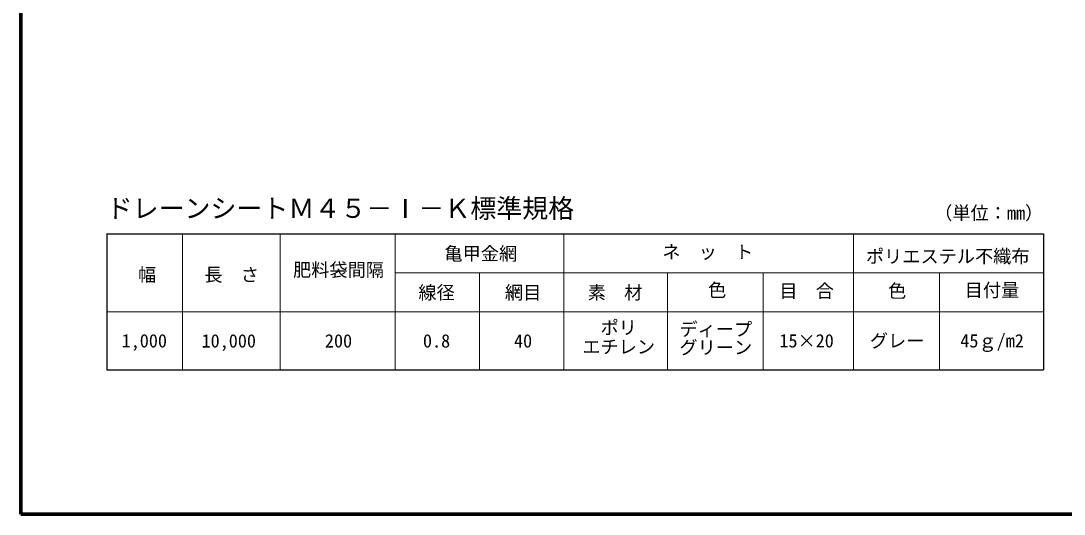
# Model space of a CAD drawing. Units: millimetres, scale not verified. Extents: x 200 to 8200, y 200 to 5838.
# Drawn here: x 200 to 4216, y 200 to 2098 of the extents above; entities that cross this region are included whole.
import ezdxf
from ezdxf.enums import TextEntityAlignment as Align

# ---------------------------------------------------------------- set-up
doc = ezdxf.new("R2010")
doc.units = ezdxf.units.MM
doc.header["$LTSCALE"] = 20
doc.layers.add('C-MTR', color=5, linetype='Continuous')
doc.layers.add('C-MTR-TXT', color=5, linetype='Continuous')
for name, color, linetype, lineweight in [('C-MTR-FRAM', 5, 'Continuous', 25), ('C-MTR-LINE', 5, 'Continuous', 13), ('C-TTL', 2, 'Continuous', 70)]:
    doc.layers.add(name, color=color, linetype=linetype, lineweight=lineweight)
doc.styles.add('ＭＳ ゴシック', font='')
doc.styles.get('ＭＳ ゴシック').set_extended_font_data('MS Gothic')

msp = doc.modelspace()

# ---------------------------------------------------------------- linework, layer by layer
at = {"layer": 'C-MTR-FRAM'}
for p, q in [((529.91, 1277.72), (4135.61, 1277.72)), ((530.72, 1277.72), (530.72, 754.72)), ((4135.61, 1277.72), (4135.61, 754.72)), ((530.72, 754.72), (4135.61, 754.72))]:
    msp.add_line(p, q, dxfattribs=at)
at = {"layer": 'C-MTR-LINE'}
for p, q in [((822.42, 1277.72), (822.42, 754.72)), ((1198.34, 1277.72), (1198.34, 754.72)), ((1640.89, 1277.72), (1640.89, 754.72)), ((2289.35, 1277.72), (2289.35, 754.72)), ((3405.3, 1277.72), (3405.3, 754.72)), ((1640.89, 1127.72), (4135.61, 1127.72)), ((1965.12, 1127.72), (1965.12, 754.72)), ((2689.11, 1127.72), (2689.11, 754.72)), ((3057.46, 1127.72), (3057.46, 754.72)), ((3736.38, 1127.72), (3736.38, 754.72)), ((530.72, 977.72), (4135.61, 977.72))]:
    msp.add_line(p, q, dxfattribs=at)
at = {"layer": 'C-TTL'}
msp.add_lwpolyline([(200, 200), (8200, 200), (8200, 5740), (200, 5740)], close=True, dxfattribs=at)

# ---------------------------------------------------------------- texts
at = {"layer": 'C-MTR', "style": 'ＭＳ ゴシック'}
msp.add_text('ドレーンシートＭ４５－Ⅰ－Ｋ標準規格', height=73.31, dxfattribs=at).set_placement((529.91, 1317.72), align=Align.BOTTOM_LEFT)
at = {"layer": 'C-MTR-TXT', "style": 'ＭＳ ゴシック'}
msp.add_text('（単位：mm）', height=51.32, dxfattribs=at).set_placement((3715.61, 1317.72), align=Align.BOTTOM_LEFT)
msp.add_text('亀甲金網', height=51.32, dxfattribs=at).set_placement((1830.25, 1202.29), align=Align.MIDDLE_LEFT)
for s, p in [('ネ\u3000ッ\u3000ト', (2843.96, 1167.72)), ('肥料袋間隔', (1422.69, 1098.72)), ('色', (2880.01, 1020.86)), ('目\u3000合', (3224.32, 1017.72)), ('色', (3572.95, 1017.72)), ('目付量', (3937.76, 1020.86)), ('ポリ', (2501.05, 876.72)), ('エチレン', (2501.05, 802.72))]:
    msp.add_text(s, height=51.32, dxfattribs=at).set_placement(p, align=Align.BOTTOM_CENTER)
for s, p in [('ポリエステル不織布', (3767.58, 1191.8)), ('幅', (685.89, 1121.14)), ('長\u3000さ', (1011.01, 1121.14)), ('線径', (1800.03, 1052.51)), ('網目', (2133.03, 1052.51)), ('素\u3000材', (2486.85, 1052.51)), ('1,000', (675.09, 866.92)), ('10,000', (1000.21, 866.56)), ('200', (1422.69, 866.56)), ('0.8', (1800.03, 866.56)), ('40', (2133.03, 866.56)), ('15×20', (3224.32, 866.92)), ('グレー', (3572.95, 866.92)), ('45ｇ/m2', (3938.24, 866.92))]:
    msp.add_text(s, height=51.32, dxfattribs=at).set_placement(p, align=Align.MIDDLE_CENTER)
for s, p in [('ディープ', (2734.81, 936.92)), ('グリーン', (2734.81, 866.92))]:
    msp.add_text(s, height=51.32, dxfattribs=at).set_placement(p, align=Align.TOP_LEFT)

doc.saveas('drawing.dxf')
